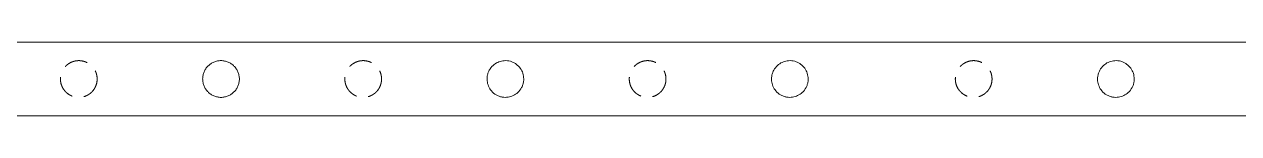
# Model space of a CAD drawing. Header units: millimetres. Extents: x 6878 to 9473, y 4568 to 6402.
# Drawn here: x 7527 to 8176, y 5618 to 5657 of the extents above; entities that cross this region are included whole.
import ezdxf

# ---------------------------------------------------------------- set-up
doc = ezdxf.new("R2010")
doc.units = ezdxf.units.MM
doc.header["$LTSCALE"] = 10
doc.linetypes.add('HIDDEN', pattern=[1.905, 1.27, -0.635])

msp = doc.modelspace()

# ---------------------------------------------------------------- linework, layer by layer
at = {"lineweight": 0}
for p, q in [((9123.05, 5657.01), (7155.24, 5657.01)), ((7154.26, 5617.78), (9122.07, 5617.78))]:
    msp.add_line(p, q, dxfattribs=at)
at = {"linetype": 'HIDDEN', "lineweight": 0}
for points in [[(7566.12, 5637.4), (7566.12, 5638.05), (7566.05, 5638.7), (7565.86, 5639.65), (7565.78, 5639.97), (7565.59, 5640.59), (7565.48, 5640.89), (7565.11, 5641.78), (7564.8, 5642.34), (7564.27, 5643.13), (7564.08, 5643.39), (7563.68, 5643.88), (7563.47, 5644.11), (7563.02, 5644.55), (7562.79, 5644.77), (7562.3, 5645.17), (7562.05, 5645.36), (7561.25, 5645.89), (7560.7, 5646.19), (7559.82, 5646.56), (7559.52, 5646.67), (7558.9, 5646.86), (7558.58, 5646.94), (7557.63, 5647.13), (7556.99, 5647.2), (7556.01, 5647.2), (7555.68, 5647.19), (7555.03, 5647.12), (7554.71, 5647.07), (7554.07, 5646.95), (7553.76, 5646.87), (7553.14, 5646.68), (7552.84, 5646.57), (7551.94, 5646.2), (7551.39, 5645.9), (7550.6, 5645.37), (7550.34, 5645.18), (7549.85, 5644.78), (7549.62, 5644.57), (7548.95, 5643.9), (7548.55, 5643.42), (7548.01, 5642.62), (7547.84, 5642.35), (7547.54, 5641.79), (7547.4, 5641.5), (7547.15, 5640.91), (7547.04, 5640.61), (7546.85, 5640), (7546.77, 5639.68), (7546.57, 5638.72), (7546.51, 5638.07), (7546.5, 5636.77), (7546.57, 5636.11), (7546.82, 5634.84), (7547.01, 5634.22), (7547.51, 5633.02), (7547.81, 5632.46), (7548.34, 5631.67), (7548.53, 5631.42), (7548.94, 5630.92), (7549.15, 5630.69), (7549.82, 5630.02), (7550.3, 5629.62), (7551.09, 5629.09), (7551.37, 5628.92), (7551.93, 5628.62), (7552.22, 5628.48), (7553.1, 5628.11), (7553.71, 5627.92), (7554.67, 5627.72), (7554.99, 5627.67), (7555.64, 5627.61), (7556.29, 5627.57), (7556.94, 5627.6), (7557.59, 5627.67), (7557.92, 5627.72), (7558.87, 5627.91), (7559.49, 5628.1), (7560.38, 5628.47), (7560.67, 5628.61), (7561.23, 5628.91), (7561.51, 5629.07), (7562.03, 5629.42), (7562.28, 5629.61), (7562.77, 5630.01), (7563.01, 5630.23), (7563.68, 5630.9), (7564.09, 5631.38), (7564.62, 5632.17), (7564.78, 5632.44), (7565.09, 5633.01), (7565.23, 5633.3), (7565.6, 5634.19), (7565.79, 5634.8), (7565.99, 5635.75), (7566.04, 5636.08), (7566.1, 5636.74), (7566.12, 5637.07), (7566.12, 5637.4)], [(7718.11, 5637.4), (7718.11, 5638.05), (7718.05, 5638.7), (7717.85, 5639.65), (7717.77, 5639.97), (7717.58, 5640.59), (7717.47, 5640.89), (7717.1, 5641.78), (7716.8, 5642.34), (7716.26, 5643.13), (7716.07, 5643.39), (7715.67, 5643.88), (7715.46, 5644.11), (7715.01, 5644.55), (7714.78, 5644.77), (7714.29, 5645.17), (7714.04, 5645.36), (7713.25, 5645.89), (7712.69, 5646.19), (7711.81, 5646.56), (7711.51, 5646.67), (7710.89, 5646.86), (7710.57, 5646.94), (7709.62, 5647.13), (7708.98, 5647.2), (7708, 5647.2), (7707.67, 5647.19), (7707.02, 5647.12), (7706.7, 5647.07), (7706.06, 5646.95), (7705.75, 5646.87), (7705.13, 5646.68), (7704.83, 5646.57), (7703.94, 5646.2), (7703.38, 5645.9), (7702.59, 5645.37), (7702.33, 5645.18), (7701.84, 5644.78), (7701.61, 5644.57), (7700.94, 5643.9), (7700.54, 5643.42), (7700, 5642.62), (7699.83, 5642.35), (7699.53, 5641.79), (7699.39, 5641.5), (7699.15, 5640.91), (7699.04, 5640.61), (7698.84, 5640), (7698.76, 5639.68), (7698.57, 5638.72), (7698.5, 5638.07), (7698.5, 5636.77), (7698.56, 5636.11), (7698.82, 5634.84), (7699, 5634.22), (7699.5, 5633.02), (7699.81, 5632.46), (7700.34, 5631.67), (7700.53, 5631.42), (7700.93, 5630.92), (7701.14, 5630.69), (7701.81, 5630.02), (7702.3, 5629.62), (7703.08, 5629.09), (7703.36, 5628.92), (7703.92, 5628.62), (7704.21, 5628.48), (7705.09, 5628.11), (7705.7, 5627.92), (7706.66, 5627.72), (7706.98, 5627.67), (7707.63, 5627.61), (7708.28, 5627.57), (7708.93, 5627.6), (7709.58, 5627.67), (7709.91, 5627.72), (7710.87, 5627.91), (7711.48, 5628.1), (7712.37, 5628.47), (7712.66, 5628.61), (7713.23, 5628.91), (7713.5, 5629.07), (7714.02, 5629.42), (7714.28, 5629.61), (7714.77, 5630.01), (7715, 5630.23), (7715.68, 5630.9), (7716.08, 5631.38), (7716.61, 5632.17), (7716.77, 5632.44), (7717.08, 5633.01), (7717.22, 5633.3), (7717.59, 5634.19), (7717.78, 5634.8), (7717.98, 5635.75), (7718.03, 5636.08), (7718.09, 5636.74), (7718.11, 5637.07), (7718.11, 5637.4)], [(7870.11, 5637.4), (7870.11, 5638.05), (7870.05, 5638.7), (7869.85, 5639.65), (7869.77, 5639.97), (7869.58, 5640.59), (7869.47, 5640.89), (7869.1, 5641.78), (7868.8, 5642.34), (7868.26, 5643.13), (7868.07, 5643.39), (7867.67, 5643.88), (7867.46, 5644.11), (7867.01, 5644.55), (7866.78, 5644.77), (7866.29, 5645.17), (7866.04, 5645.36), (7865.25, 5645.89), (7864.69, 5646.19), (7863.81, 5646.56), (7863.51, 5646.67), (7862.89, 5646.86), (7862.57, 5646.94), (7861.62, 5647.13), (7860.98, 5647.2), (7860, 5647.2), (7859.67, 5647.19), (7859.02, 5647.12), (7858.7, 5647.07), (7858.06, 5646.95), (7857.75, 5646.87), (7857.13, 5646.68), (7856.83, 5646.57), (7855.94, 5646.2), (7855.38, 5645.9), (7854.59, 5645.37), (7854.33, 5645.18), (7853.84, 5644.78), (7853.61, 5644.57), (7852.94, 5643.9), (7852.54, 5643.42), (7852, 5642.62), (7851.83, 5642.35), (7851.53, 5641.79), (7851.39, 5641.5), (7851.15, 5640.91), (7851.04, 5640.61), (7850.84, 5640), (7850.76, 5639.68), (7850.57, 5638.72), (7850.5, 5638.07), (7850.5, 5636.77), (7850.56, 5636.11), (7850.82, 5634.84), (7851, 5634.22), (7851.5, 5633.02), (7851.81, 5632.46), (7852.34, 5631.67), (7852.53, 5631.42), (7852.93, 5630.92), (7853.14, 5630.69), (7853.81, 5630.02), (7854.3, 5629.62), (7855.08, 5629.09), (7855.36, 5628.92), (7855.92, 5628.62), (7856.21, 5628.48), (7857.09, 5628.11), (7857.7, 5627.92), (7858.66, 5627.72), (7858.98, 5627.67), (7859.63, 5627.61), (7860.28, 5627.57), (7860.93, 5627.6), (7861.58, 5627.67), (7861.91, 5627.72), (7862.87, 5627.91), (7863.48, 5628.1), (7864.37, 5628.47), (7864.66, 5628.61), (7865.23, 5628.91), (7865.5, 5629.07), (7866.02, 5629.42), (7866.28, 5629.61), (7866.77, 5630.01), (7867, 5630.23), (7867.68, 5630.9), (7868.08, 5631.38), (7868.61, 5632.17), (7868.77, 5632.44), (7869.08, 5633.01), (7869.22, 5633.3), (7869.59, 5634.19), (7869.78, 5634.8), (7869.98, 5635.75), (7870.03, 5636.08), (7870.09, 5636.74), (7870.11, 5637.07), (7870.11, 5637.4)], [(8044.36, 5637.4), (8044.36, 5638.05), (8044.29, 5638.7), (8044.1, 5639.65), (8044.02, 5639.97), (8043.83, 5640.59), (8043.72, 5640.89), (8043.34, 5641.78), (8043.04, 5642.34), (8042.51, 5643.13), (8042.32, 5643.39), (8041.91, 5643.88), (8041.7, 5644.11), (8041.26, 5644.55), (8041.03, 5644.77), (8040.54, 5645.17), (8040.28, 5645.36), (8039.49, 5645.89), (8038.94, 5646.19), (8038.06, 5646.56), (8037.76, 5646.67), (8037.14, 5646.86), (8036.82, 5646.94), (8035.87, 5647.13), (8035.23, 5647.2), (8034.25, 5647.2), (8033.92, 5647.19), (8033.26, 5647.12), (8032.94, 5647.07), (8032.31, 5646.95), (8032, 5646.87), (8031.38, 5646.68), (8031.07, 5646.57), (8030.18, 5646.2), (8029.62, 5645.9), (8028.83, 5645.37), (8028.58, 5645.18), (8028.09, 5644.78), (8027.85, 5644.57), (8027.19, 5643.9), (8026.78, 5643.42), (8026.25, 5642.62), (8026.08, 5642.35), (8025.78, 5641.79), (8025.64, 5641.5), (8025.39, 5640.91), (8025.28, 5640.61), (8025.09, 5640), (8025.01, 5639.68), (8024.81, 5638.72), (8024.75, 5638.07), (8024.74, 5636.77), (8024.81, 5636.11), (8025.06, 5634.84), (8025.25, 5634.22), (8025.75, 5633.02), (8026.05, 5632.46), (8026.58, 5631.67), (8026.77, 5631.42), (8027.17, 5630.92), (8027.39, 5630.69), (8028.06, 5630.02), (8028.54, 5629.62), (8029.33, 5629.09), (8029.6, 5628.92), (8030.17, 5628.62), (8030.45, 5628.48), (8031.33, 5628.11), (8031.94, 5627.92), (8032.9, 5627.72), (8033.23, 5627.67), (8033.88, 5627.61), (8034.53, 5627.57), (8035.18, 5627.6), (8035.83, 5627.67), (8036.15, 5627.72), (8037.11, 5627.91), (8037.73, 5628.1), (8038.62, 5628.47), (8038.91, 5628.61), (8039.47, 5628.91), (8039.74, 5629.07), (8040.27, 5629.42), (8040.52, 5629.61), (8041.01, 5630.01), (8041.25, 5630.23), (8041.92, 5630.9), (8042.32, 5631.38), (8042.85, 5632.17), (8043.02, 5632.44), (8043.33, 5633.01), (8043.47, 5633.3), (8043.84, 5634.19), (8044.03, 5634.8), (8044.22, 5635.75), (8044.27, 5636.08), (8044.34, 5636.74), (8044.36, 5637.07), (8044.36, 5637.4)]]:
    msp.add_open_spline(points, degree=3, knots=[0, 0, 0, 0, 0.03125, 0.03125, 0.046875, 0.046875, 0.0625, 0.0625, 0.09375, 0.09375, 0.109375, 0.109375, 0.125, 0.125, 0.140625, 0.140625, 0.15625, 0.15625, 0.1875, 0.1875, 0.203125, 0.203125, 0.21875, 0.21875, 0.25, 0.25, 0.265625, 0.265625, 0.28125, 0.28125, 0.296875, 0.296875, 0.3125, 0.3125, 0.34375, 0.34375, 0.359375, 0.359375, 0.375, 0.375, 0.40625, 0.40625, 0.421875, 0.421875, 0.4375, 0.4375, 0.453125, 0.453125, 0.46875, 0.46875, 0.5, 0.5, 0.53125, 0.53125, 0.5625, 0.5625, 0.59375, 0.59375, 0.609375, 0.609375, 0.625, 0.625, 0.65625, 0.65625, 0.671875, 0.671875, 0.6875, 0.6875, 0.71875, 0.71875, 0.734375, 0.734375, 0.75, 0.765625, 0.765625, 0.78125, 0.78125, 0.8125, 0.8125, 0.828125, 0.828125, 0.84375, 0.84375, 0.859375, 0.859375, 0.875, 0.875, 0.90625, 0.90625, 0.921875, 0.921875, 0.9375, 0.9375, 0.96875, 0.96875, 0.984375, 0.984375, 1, 1, 1, 1], dxfattribs=at)
at = {"lineweight": 0}
for points, knots in [([(7642.12, 5637.4), (7642.12, 5638.05), (7642.05, 5638.7), (7641.86, 5639.65), (7641.78, 5639.97), (7641.59, 5640.59), (7641.48, 5640.89), (7641.11, 5641.78), (7640.8, 5642.34), (7640.27, 5643.13), (7640.08, 5643.39), (7639.68, 5643.88), (7639.47, 5644.11), (7639.02, 5644.55), (7638.79, 5644.77), (7638.3, 5645.17), (7638.05, 5645.36), (7637.25, 5645.89), (7636.7, 5646.19), (7635.82, 5646.56), (7635.52, 5646.67), (7634.9, 5646.86), (7634.58, 5646.94), (7633.63, 5647.13), (7632.99, 5647.2), (7632.01, 5647.2), (7631.68, 5647.19), (7631.03, 5647.12), (7630.71, 5647.07), (7630.07, 5646.95), (7629.76, 5646.87), (7629.14, 5646.68), (7628.84, 5646.57), (7627.94, 5646.2), (7627.39, 5645.9), (7626.6, 5645.37), (7626.34, 5645.18), (7625.85, 5644.78), (7625.62, 5644.57), (7624.95, 5643.9), (7624.55, 5643.42), (7624.01, 5642.62), (7623.84, 5642.35), (7623.54, 5641.79), (7623.4, 5641.5), (7623.15, 5640.91), (7623.04, 5640.61), (7622.85, 5640), (7622.77, 5639.68), (7622.57, 5638.72), (7622.51, 5638.07), (7622.5, 5636.77), (7622.57, 5636.11), (7622.82, 5634.84), (7623.01, 5634.22), (7623.51, 5633.02), (7623.81, 5632.46), (7624.34, 5631.67), (7624.53, 5631.42), (7624.94, 5630.92), (7625.15, 5630.69), (7625.82, 5630.02), (7626.3, 5629.62), (7627.09, 5629.09), (7627.37, 5628.92), (7627.93, 5628.62), (7628.22, 5628.48), (7629.1, 5628.11), (7629.71, 5627.92), (7630.67, 5627.72), (7630.99, 5627.67), (7631.64, 5627.61), (7632.29, 5627.57), (7632.94, 5627.6), (7633.59, 5627.67), (7633.92, 5627.72), (7634.87, 5627.91), (7635.49, 5628.1), (7636.38, 5628.47), (7636.67, 5628.61), (7637.23, 5628.91), (7637.51, 5629.07), (7638.03, 5629.42), (7638.28, 5629.61), (7638.77, 5630.01), (7639.01, 5630.23), (7639.68, 5630.9), (7640.09, 5631.38), (7640.62, 5632.17), (7640.78, 5632.44), (7641.09, 5633.01), (7641.23, 5633.3), (7641.6, 5634.19), (7641.79, 5634.8), (7641.99, 5635.75), (7642.04, 5636.08), (7642.1, 5636.74), (7642.12, 5637.07), (7642.12, 5637.4)], [0, 0, 0, 0, 0.03125, 0.03125, 0.046875, 0.046875, 0.0625, 0.0625, 0.09375, 0.09375, 0.109375, 0.109375, 0.125, 0.125, 0.140625, 0.140625, 0.15625, 0.15625, 0.1875, 0.1875, 0.203125, 0.203125, 0.21875, 0.21875, 0.25, 0.25, 0.265625, 0.265625, 0.28125, 0.28125, 0.296875, 0.296875, 0.3125, 0.3125, 0.34375, 0.34375, 0.359375, 0.359375, 0.375, 0.375, 0.40625, 0.40625, 0.421875, 0.421875, 0.4375, 0.4375, 0.453125, 0.453125, 0.46875, 0.46875, 0.5, 0.5, 0.53125, 0.53125, 0.5625, 0.5625, 0.59375, 0.59375, 0.609375, 0.609375, 0.625, 0.625, 0.65625, 0.65625, 0.671875, 0.671875, 0.6875, 0.6875, 0.71875, 0.71875, 0.734375, 0.734375, 0.75, 0.765625, 0.765625, 0.78125, 0.78125, 0.8125, 0.8125, 0.828125, 0.828125, 0.84375, 0.84375, 0.859375, 0.859375, 0.875, 0.875, 0.90625, 0.90625, 0.921875, 0.921875, 0.9375, 0.9375, 0.96875, 0.96875, 0.984375, 0.984375, 1, 1, 1, 1]), ([(7794.12, 5637.4), (7794.02, 5638.43), (7793.83, 5640.49), (7792.35, 5643.27), (7790.49, 5645.14), (7788.59, 5646.27), (7786.5, 5647.07), (7783.79, 5647.36), (7780.77, 5646.69), (7778.12, 5645.21), (7776.32, 5643.27), (7775.26, 5641.29), (7774.55, 5639.17), (7774.38, 5636.46), (7775.16, 5633.46), (7776.8, 5630.84), (7778.84, 5629.12), (7780.88, 5628.16), (7783.02, 5627.57), (7785.69, 5627.53), (7788.6, 5628.42), (7791.14, 5630.13), (7792.81, 5632.27), (7793.69, 5634.37), (7794.06, 5635.93), (7794.1, 5636.95), (7794.12, 5637.4)], [0, 0, 0, 0, 0.049349, 0.098584, 0.150819, 0.179059, 0.207276, 0.260065, 0.306584, 0.354235, 0.407926, 0.436112, 0.46428, 0.515721, 0.563207, 0.612084, 0.665774, 0.694013, 0.722227, 0.772996, 0.818985, 0.8681, 0.923171, 0.950973, 0.978758, 1, 1, 1, 1]), ([(7946.11, 5637.4), (7946.02, 5638.43), (7945.83, 5640.49), (7944.35, 5643.27), (7942.49, 5645.14), (7940.59, 5646.27), (7938.49, 5647.07), (7935.79, 5647.36), (7932.77, 5646.69), (7930.12, 5645.21), (7928.32, 5643.27), (7927.25, 5641.29), (7926.55, 5639.17), (7926.38, 5636.46), (7927.16, 5633.46), (7928.79, 5630.84), (7930.84, 5629.12), (7932.88, 5628.16), (7935.02, 5627.57), (7937.69, 5627.53), (7940.6, 5628.42), (7943.14, 5630.13), (7944.81, 5632.27), (7945.68, 5634.37), (7946.06, 5635.93), (7946.1, 5636.95), (7946.11, 5637.4)], [0, 0, 0, 0, 0.049349, 0.098584, 0.15082, 0.179059, 0.207276, 0.260066, 0.306585, 0.354234, 0.407926, 0.436112, 0.46428, 0.515721, 0.563207, 0.612084, 0.665775, 0.694013, 0.722226, 0.772996, 0.818985, 0.8681, 0.923171, 0.950973, 0.978758, 1, 1, 1, 1]), ([(8120.36, 5637.4), (8120.27, 5638.43), (8120.07, 5640.49), (8118.6, 5643.27), (8116.74, 5645.14), (8114.84, 5646.27), (8112.74, 5647.07), (8110.03, 5647.36), (8107.01, 5646.69), (8104.37, 5645.21), (8102.57, 5643.27), (8101.5, 5641.29), (8100.8, 5639.17), (8100.63, 5636.46), (8101.41, 5633.46), (8103.04, 5630.84), (8105.09, 5629.12), (8107.12, 5628.16), (8109.26, 5627.57), (8111.93, 5627.53), (8114.85, 5628.42), (8117.39, 5630.13), (8119.05, 5632.27), (8119.93, 5634.37), (8120.3, 5635.93), (8120.34, 5636.95), (8120.36, 5637.4)], [0, 0, 0, 0, 0.049349, 0.098583, 0.150819, 0.179059, 0.207278, 0.260066, 0.306586, 0.354234, 0.407925, 0.436113, 0.46428, 0.515721, 0.563208, 0.612085, 0.665775, 0.694011, 0.722228, 0.772995, 0.818986, 0.868099, 0.92317, 0.950973, 0.978758, 1, 1, 1, 1])]:
    msp.add_open_spline(points, degree=3, knots=knots, dxfattribs=at)

doc.saveas('drawing.dxf')
